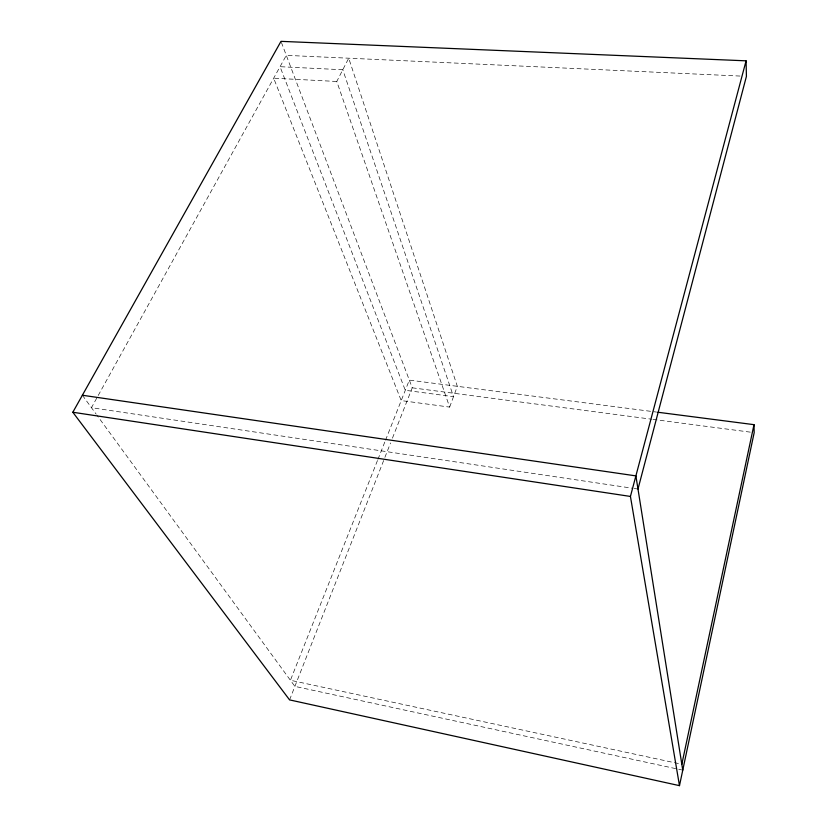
<?xml version="1.0" encoding="UTF-8"?>
<svg xmlns="http://www.w3.org/2000/svg" width="827" height="827" viewBox="0 0 827 827"><rect width="100%" height="100%" fill="white"/><g stroke="black" fill="none" stroke-linecap="round" stroke-linejoin="round"><path stroke-width="0.62" stroke-dasharray="4.13 3.1" d="M449.65 407.101L457.341 386.323L348.715 58.21L336.775 81.47L449.65 407.101L401.219 400.578L273.675 78.193L336.775 81.47M289.574 699.89L384.431 458.551M384.896 457.352L390.561 442.962M392.443 438.165L412.239 387.811L280.994 41.35M377.463 460.556L290.422 680.27L681.82 764.262M377.939 459.357L385.072 441.349M385.547 440.15L409.324 380.12L656.617 412.084M739.979 76.053L286.307 55.357L91.456 407.69L632.882 488.292M412.239 387.811L651.717 419.217M652.999 419.382L750.327 432.149M634.154 488.478L637.989 489.046M682.761 770.154L294.877 686.379L96.842 415.071M82.38 395.244L96.087 414.027M342.791 69.757L280.033 66.698L405.292 390.292L453.516 396.66L342.791 69.757"/><path stroke-width="1.24" d="M681.82 764.262L753.997 424.664L657.899 412.249M637.989 489.046L746.419 76.353L746.078 60.826L280.994 41.35L72.828 412.249L289.574 699.89L679.484 785.65L754.172 432.655L753.997 424.664M679.484 785.65L630.432 496.438L746.078 60.826M82.38 395.244L635.891 475.887L682.761 770.154M72.828 412.249L630.432 496.438"/></g></svg>
